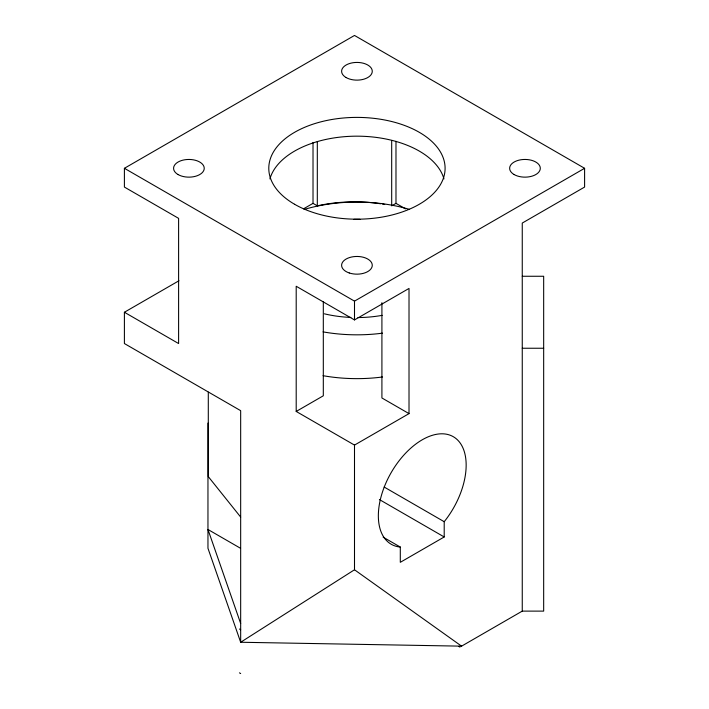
<?xml version="1.0" encoding="UTF-8"?>
<svg xmlns="http://www.w3.org/2000/svg" width="709" height="709" viewBox="0 0 709 709"><rect width="100%" height="100%" fill="white"/><g stroke="black" fill="none" stroke-linecap="round" stroke-linejoin="round"><path stroke-width="1.06" d="M354.5 445.092L409.013 413.622L409.013 288.439L354.5 319.919L296.202 286.259L296.202 411.442L354.5 445.092L354.5 569.77L240.67 642.257L207.959 548.261L207.959 423.078M124.403 312.252L178.606 343.546L178.606 218.363L124.403 187.07L124.403 168.299L354.5 35.45L584.597 168.299L584.597 187.07L522.258 223.06L522.258 611.114L461.577 646.156L240.67 642.257L240.67 410.671L124.403 343.546L124.403 312.252L178.978 280.746M303.443 208.88L313.015 203.359L317.313 205.84A103.487 59.751 0 0 1 380.627 203.784M405.548 208.88L395.985 203.359L391.687 205.84L391.687 140.479M124.403 168.299L354.5 301.139L584.597 168.299M296.202 411.442L323.313 395.79L323.313 301.635M444.206 536.97L400.301 562.317L400.301 547.056A62.091 35.849 -60 0 1 388.621 477.308A62.091 35.849 -60 0 1 455.887 438.472A62.091 35.849 -60 0 1 444.206 521.709L444.206 536.97L379.404 499.553M522.258 276.262L543.67 276.262L543.67 611.114L522.258 611.114M522.258 348.243L543.67 348.243M409.013 413.622L381.912 397.971L381.912 302.708M384.163 487.039L444.206 521.709M383.144 537.147L400.301 547.056M458.838 646.475L459.928 647.104M240.546 548.296L207.959 529.481L240.67 623.477M239.456 629.034L240.67 629.734M239.456 672.85L240.67 673.55M354.5 569.77L461.577 646.156M240.67 517.074L208.295 476.625L208.295 392.157M395.985 141.321L395.985 203.359M354.5 301.139L354.5 319.919M317.313 141.587L317.313 205.84M313.015 142.429L313.015 203.359M382.532 376.975A114.982 66.389 0 0 1 323.047 375.69M382.532 333.159A114.982 66.389 0 0 1 323.047 331.874M304.533 209.35A114.982 66.389 0 0 1 409.35 209.35M382.169 315.354A85.089 49.125 0 0 1 357.948 317.561M350.866 317.437A85.089 49.125 0 0 1 324.376 313.821M353.906 219.347A85.089 49.125 0 0 1 359.977 219.347M269.925 178.898A88.155 50.897 0 0 1 356.937 136.172A88.155 50.897 0 0 1 443.949 178.898M382.665 204.103A103.487 59.751 0 0 1 384.695 204.449M294.607 204.281A88.155 50.897 0 0 0 442.088 181.469A88.155 50.897 0 0 0 334.125 119.13A88.155 50.897 0 0 0 294.607 204.281M346.098 77.538A15.332 8.854 0 0 0 371.746 73.576A15.332 8.854 0 0 0 352.967 62.729A15.332 8.854 0 0 0 346.098 77.538M178.065 174.556A15.332 8.854 0 0 0 203.713 170.585A15.332 8.854 0 0 0 184.943 159.747A15.332 8.854 0 0 0 178.065 174.556M349.271 272.974A15.332 8.854 0 0 0 372.269 265.308A15.332 8.854 0 0 0 349.271 257.642A15.332 8.854 0 0 0 349.271 272.974M514.131 174.556A15.332 8.854 0 0 0 539.779 170.585A15.332 8.854 0 0 0 521 159.747A15.332 8.854 0 0 0 514.131 174.556"/></g></svg>
